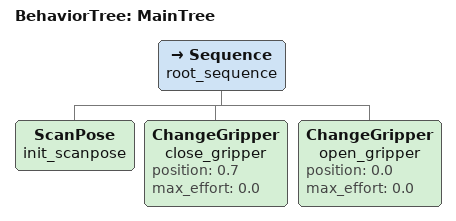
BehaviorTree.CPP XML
<root BTCPP_format="4" >
    <BehaviorTree ID="MainTree">
        <Sequence name="root_sequence">
            <ScanPose name="init_scanpose" />
            <ChangeGripper name="close_gripper" position="0.7" max_effort = "0.0" />
            <ChangeGripper name="open_gripper" position="0.0" max_effort = "0.0" />
        </Sequence>
    </BehaviorTree>
 </root>
